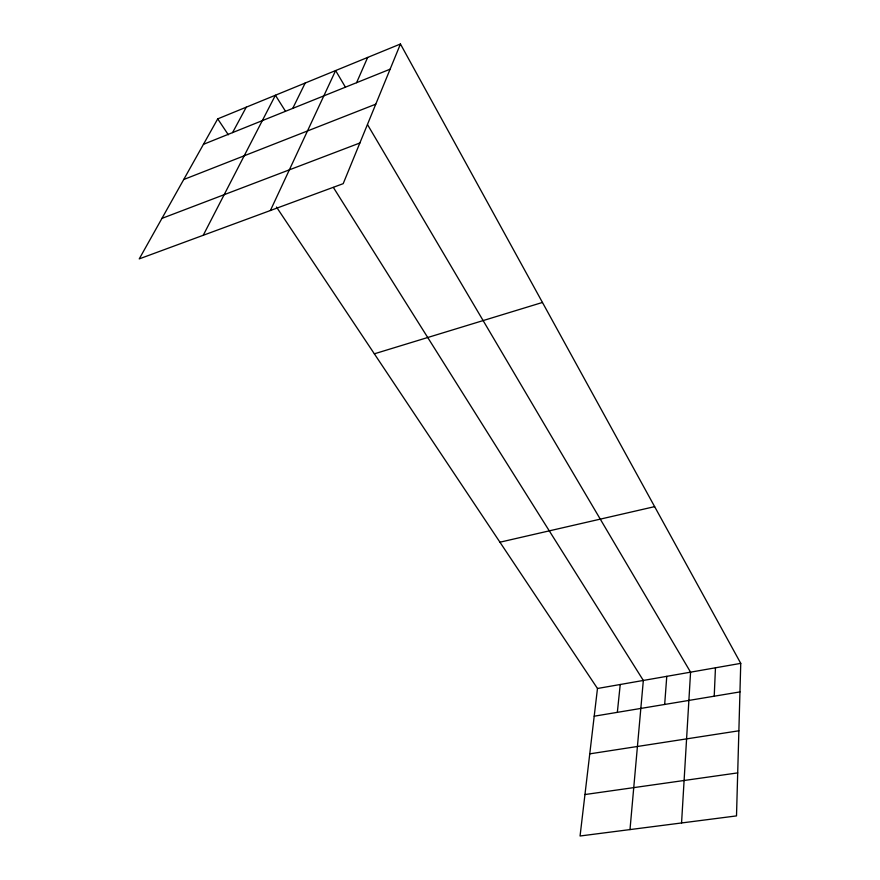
<?xml version="1.0" encoding="UTF-8"?>
<svg xmlns="http://www.w3.org/2000/svg" width="880" height="880" viewBox="0 0 880 880"><rect width="100%" height="100%" fill="white"/><g stroke="black" fill="none" stroke-linecap="round" stroke-linejoin="round"><path stroke-width="1.32" d="M400.444 44L343.189 183.667L139.249 258.885L217.712 118.877L400.444 44L740.751 663.366L736.505 815.903L580.063 836L597.476 688.49L276.485 207.031M714.219 696.201L715.462 667.799M681.56 822.965L690.569 672.166L367.543 124.674M664.675 704.462L666.776 676.335M629.992 829.587L643.335 680.449L333.377 187.44M617.342 712.338L620.235 684.497M356.587 82.687L367.664 57.431M270.402 210.518L335.621 70.565L345.367 87.076M292.732 108.383L305.195 83.028M203.236 235.29L275.407 95.238L285.45 111.199M232.573 132.605L246.257 107.184M203.456 144.32L390.126 69.19M183.733 179.52L375.782 104.17M161.953 218.383L359.865 142.989M374.352 353.815L542.454 302.456M499.95 542.201L654.632 506.638M597.476 688.49L740.751 663.366M594.209 716.199L739.959 691.911M589.765 753.852L738.87 730.796M584.958 794.541L737.704 772.893M217.712 118.877L228.327 134.794"/></g></svg>
